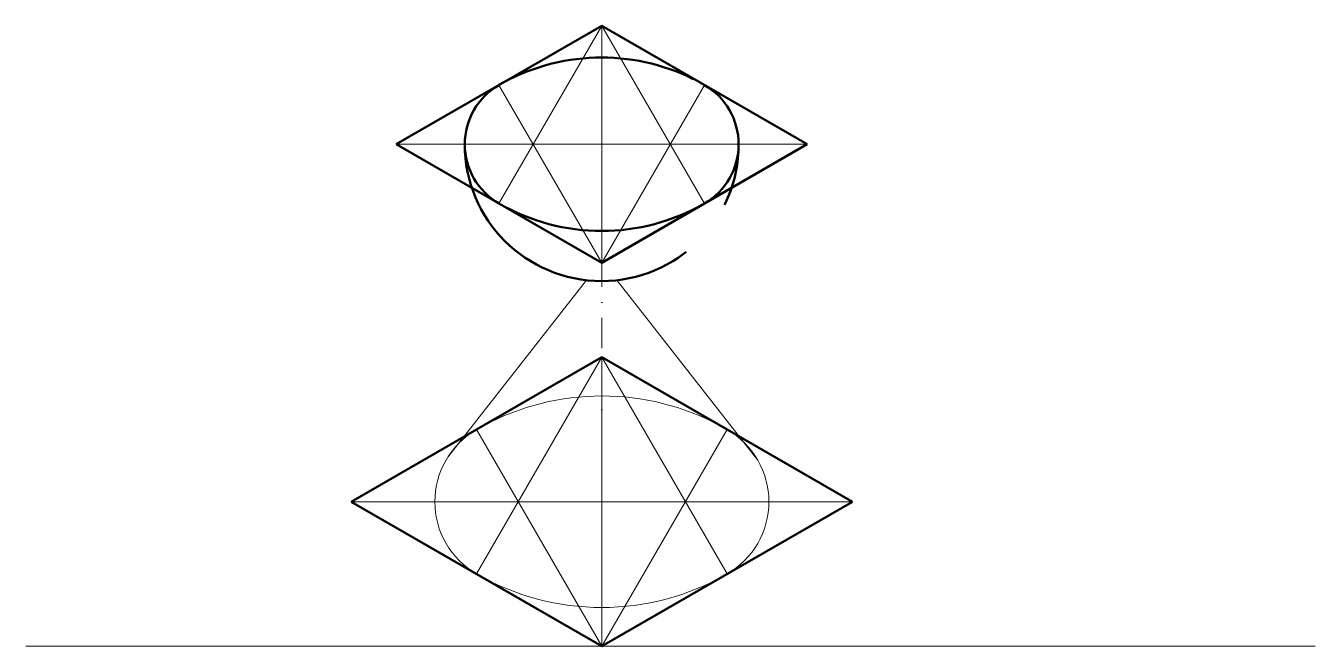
# Paper-space layout 'isometric2' of a CAD drawing. Header units: millimetres. Extents: x 13 to 280, y 18 to 146.
import ezdxf

# ---------------------------------------------------------------- set-up
doc = ezdxf.new("R2010")
doc.units = ezdxf.units.MM
doc.linetypes.add('BORDER2', pattern=[22.225, 6.35, -3.175, 6.35, -3.175, 0, -3.175])
doc.linetypes.add('CENTERX2', pattern=[101.6, 63.5, -12.7, 12.7, -12.7])
for name, color, linetype, lineweight in [('axes', 250, 'BORDER2', 5), ('projection line', 250, 'Continuous', 5), ('visible line', 5, 'CENTERX2', 50), ('xy', 1, 'Continuous', 15)]:
    doc.layers.add(name, color=color, linetype=linetype, lineweight=lineweight)

psp = doc.layouts.new('isometric2')

# ---------------------------------------------------------------- linework, layer by layer
at = {"layer": 'axes'}
for p, q in [((132.14, 99.88), (132.14, 116.28)), ((132.14, 47.61), (132.14, 97.61))]:
    psp.add_line(p, q, dxfattribs=at)
at = {"layer": 'projection line'}
for p, q in [((132.11, 146.43), (110.8, 109.53)), ((132.11, 146.43), (132.11, 97.23)), ((132.11, 146.43), (153.41, 109.53)), ((132.11, 97.23), (110.8, 134.13)), ((132.11, 97.23), (153.41, 134.13)), ((89.5, 121.83), (174.72, 121.83)), ((135.27, 93.6), (164.45, 56.29)), ((128.99, 93.6), (100.17, 56.85)), ((132.14, 77.61), (106.16, 32.61)), ((132.14, 77.61), (132.14, 17.61)), ((132.14, 77.61), (158.12, 32.61)), ((132.14, 17.61), (106.16, 62.61)), ((132.14, 17.61), (158.12, 62.61)), ((80.18, 47.61), (184.1, 47.61))]:
    psp.add_line(p, q, dxfattribs=at)
for centre, radius, start, end in [((132.14, 17.61), 51.96, 63.5231, 120), ((114.82, 47.61), 17.32, 120, 240), ((149.46, 47.61), 17.32, 300, 60), ((132.14, 77.61), 51.96, 240, 300)]:
    psp.add_arc(centre, radius, start, end, dxfattribs=at)
at = {"layer": 'visible line'}
for p, q in [((89.5, 121.83), (132.11, 146.43)), ((132.11, 146.43), (174.72, 121.83)), ((132.11, 97.23), (89.5, 121.83)), ((132.11, 97.23), (174.72, 121.83)), ((80.18, 47.61), (132.14, 77.61)), ((132.14, 77.61), (184.1, 47.61)), ((132.14, 17.61), (80.18, 47.61)), ((132.14, 17.61), (184.1, 47.61))]:
    psp.add_line(p, q, dxfattribs=at)
for centre, radius, start, end in [((132.11, 97.23), 42.61, 63.5231, 120), ((117.91, 121.83), 14.2, 120, 240), ((146.31, 121.83), 14.2, 300, 60), ((132.11, 121.83), 28.41, 180, 0), ((132.11, 146.43), 42.61, 240, 300)]:
    psp.add_arc(centre, radius, start, end, dxfattribs=at)
at = {"layer": 'xy'}
psp.add_line((12.67, 17.61), (280.09, 17.61), dxfattribs=at)

doc.saveas('drawing.dxf')
